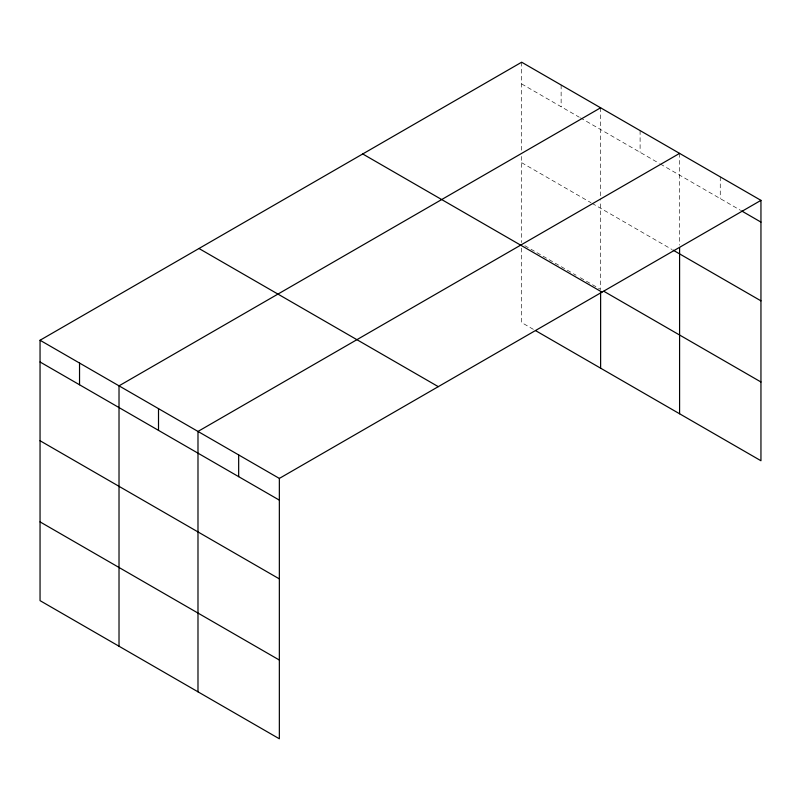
<?xml version="1.0" encoding="UTF-8"?>
<svg xmlns="http://www.w3.org/2000/svg" width="801" height="801" viewBox="0 0 801 801"><rect width="100%" height="100%" fill="white"/><g stroke="black" fill="none" stroke-linecap="round" stroke-linejoin="round"><path stroke-width="0.6" stroke-dasharray="4 3" d="M521.651 83.935L579.273 117.206M580.345 117.817L659.313 163.414M660.374 164.025L740.605 210.353M521.651 162.693L591.018 202.733M592.079 203.354L672.119 249.562M524.855 245.677L576.079 275.254M580.345 277.717L600.62 289.421L600.62 200.781M533.386 329.361L521.651 322.583L521.651 247.579M720.269 176.881L720.269 198.608M679.588 153.391L679.588 245.126M640.099 130.593L640.099 152.32M600.62 107.795L600.62 199.529M561.131 84.996L561.131 106.733M521.651 62.208L521.651 151.439M521.651 156.435L521.651 242.583"/><path stroke-width="1.2" d="M40.05 340.255L279.349 478.417L279.349 738.792L40.05 600.64L40.05 340.255L521.651 62.208L760.95 200.36L760.95 460.745L535.519 330.593M600.62 107.795L119.019 385.842L119.019 646.227M679.588 153.391L197.987 431.439L197.987 691.824M279.349 478.417L760.95 200.36M741.676 210.963L760.95 222.097M673.18 250.182L760.95 300.846M603.824 291.274L760.95 381.987M362.723 153.962L602.022 292.115M198.978 248.5L438.277 386.653M40.05 361.982L279.349 500.144M40.05 440.74L279.349 578.903M40.05 521.882L279.349 660.044M679.588 247.629L679.588 413.777M600.62 291.924L600.62 368.18M238.668 454.928L238.668 476.655M158.508 408.64L158.508 430.367M79.539 363.053L79.539 384.78"/></g></svg>
